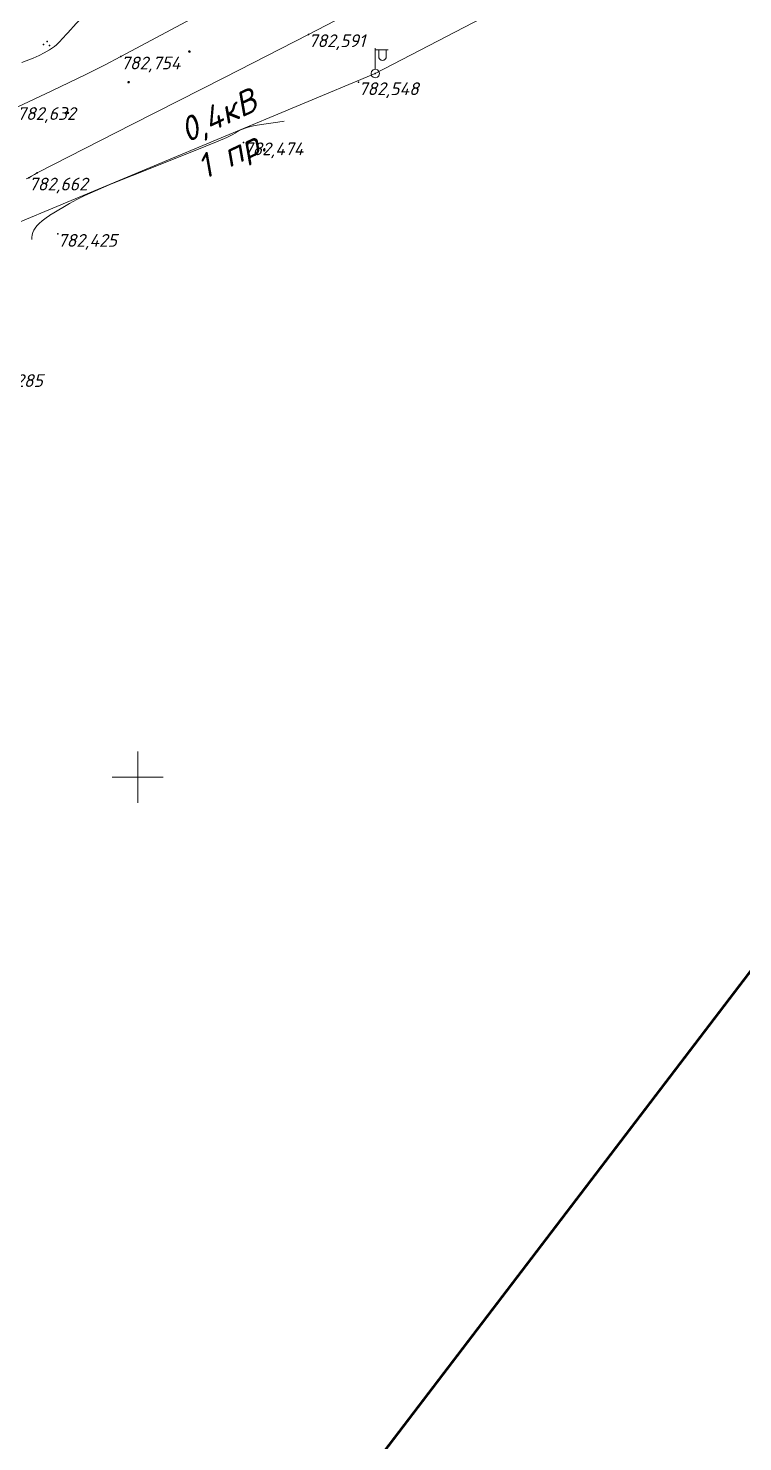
# Model space of a CAD drawing. Header units: metres. Extents: x 629572 to 645168, y 4785785 to 4790166.
# Drawn here: x 634387.1 to 634471.1, y 4788621.9 to 4788788.1 of the extents above; entities that cross this region are included whole.
import ezdxf

# ---------------------------------------------------------------- set-up
doc = ezdxf.new("R2010")
doc.units = ezdxf.units.M
for name, pattern in [('Сплошная', [0]), ('Сплошная_0_50', [0]), ('Штриховая 1.5-1.5', [3, 1.5, -1.5])]:
    doc.linetypes.add(name, pattern=pattern)
doc.layers.get('0').update_dxf_attribs({"linetype": 'CONTINUOUS'})
for name, color, linetype in [('Горизонтали', 7, 'CONTINUOUS'), ('Дороги с покрытием (край_ бровка)', 7, 'CONTINUOUS'), ('Дороги с покрытием (осевая линия)', 7, 'CONTINUOUS'), ('красная линия', 7, 'CONTINUOUS'), ('Нурсултан', 7, 'CONTINUOUS'), ('Проезжие части улиц и тротуаров (без бортового камня)', 7, 'CONTINUOUS'), ('Сетка координатная', 7, 'CONTINUOUS'), ('тест', 7, 'CONTINUOUS'), ('Фонарь электр._ на мет.столб', 7, 'CONTINUOUS')]:
    doc.layers.add(name, color=color, linetype=linetype)
doc.layers.add('ЛЭП в.напряж.', color=10, linetype='SIL_KAB_VYSVOLT', lineweight=13)
doc.layers.add('ЛЭП н.напряж.', color=10, linetype='SIL_KAB_NIZVOLT', lineweight=13)
doc.styles.add('ISOCPEUR', font='isocpeui.ttf')
doc.styles.get("Standard").update_dxf_attribs({"font": 'isocpeui.ttf'})
doc.linetypes.add('SIL_KAB_NIZVOLT', pattern='A,1,["<",Standard,S=1.6,R=0,X=-1,Y=-0.8],6,0,1,[">",Standard,S=1.6,R=0,X=-0.8,Y=-0.8],-2,8,-2', length=20)
doc.linetypes.add('SIL_KAB_VYSVOLT', pattern='A,1.5,["<<",Standard,S=1.6,R=0,X=-1.5,Y=-0.8],5,0,1.5,[">>",Standard,S=1.6,R=0,X=-2.14,Y=-0.8],-2,8,-2', length=20)

# ---------------------------------------------------------------- blocks, each defined once
blk = doc.blocks.new('34 - 110.1.1 фонарь на  метал.столб')
at = {"color": 7, "linetype": 'Continuous', "lineweight": 0, "flags": 128}
for points in [[(0, 0.5), (0, 3)], [(0, 2.8), (1.5, 2.8)], [(0.4, 2.8), (0.4, 2)], [(1.3, 2), (1.27, 1.83), (1.17, 1.68), (1.02, 1.58), (0.85, 1.55), (0.68, 1.58), (0.53, 1.68), (0.43, 1.83), (0.4, 2)], [(1.3, 2.8), (1.3, 2)]]:
    blk.add_lwpolyline(points, dxfattribs=at)
at = {"color": 7, "linetype": 'Continuous', "lineweight": 0, "true_color": 0xffffff, "flags": 128}
blk.add_lwpolyline([(1.3, 2.8), (0.4, 2.8), (0.4, 2), (0.46, 1.78), (0.62, 1.61), (0.85, 1.55), (1.07, 1.61), (1.24, 1.78), (1.3, 2), (1.3, 2.8)], close=True, dxfattribs=at)
at = {"color": 7, "linetype": 'Continuous', "lineweight": 0, "flags": 128}
blk.add_lwpolyline([(0, 0.5), (-0.25, 0.43), (-0.43, 0.25), (-0.5, 0), (-0.43, -0.25), (-0.25, -0.43), (0, -0.5), (0.25, -0.43), (0.43, -0.25), (0.5, 0), (0.43, 0.25), (0.25, 0.43), (0, 0.5)], close=True, dxfattribs=at)
at = {"color": 7, "style": 'ISOCPEUR', "flags": 1}
for tag in ['X', 'Имя объекта CREDO-III', 'Код объекта CREDO-III', 'Отметка', 'Y']:
    blk.add_attdef(tag, (0, 0), '', height=2.5, dxfattribs=at)
blk = doc.blocks.new('Крест')
at = {"color": 0, "linetype": 'Continuous', "lineweight": 0, "flags": 128}
for points in [[(0, -1), (0, 1)], [(-1, 0), (1, 0)]]:
    blk.add_lwpolyline(points, dxfattribs=at)

msp = doc.modelspace()

# ---------------------------------------------------------------- hatches: boundary and pattern name
at = {"layer": 'Дороги с покрытием (осевая линия)'}
for points in [[(634406.133, 4788785.474), (634406.007, 4788785.472), (634406.007, 4788785.472), (634406.003, 4788785.472), (634405.998, 4788785.472), (634405.995, 4788785.468), (634406.003, 4788785.462), (634405.995, 4788785.468), (634405.922, 4788785.372), (634405.916, 4788785.365), (634405.913, 4788785.361), (634405.914, 4788785.356), (634405.92, 4788785.357), (634405.924, 4788785.359), (634405.914, 4788785.356), (634405.925, 4788785.315), (634405.946, 4788785.23), (634405.955, 4788785.232), (634405.955, 4788785.232), (634405.948, 4788785.23), (634405.946, 4788785.23), (634405.947, 4788785.225), (634405.948, 4788785.224), (634405.951, 4788785.223), (634406.07, 4788785.169), (634406.074, 4788785.167), (634406.078, 4788785.169), (634406.144, 4788785.202), (634406.144, 4788785.202), (634406.195, 4788785.228), (634406.2, 4788785.234), (634406.221, 4788785.337), (634406.226, 4788785.362), (634406.227, 4788785.365), (634406.227, 4788785.367), (634406.224, 4788785.37), (634406.223, 4788785.369), (634406.217, 4788785.365), (634406.224, 4788785.37), (634406.185, 4788785.406), (634406.175, 4788785.414), (634406.175, 4788785.414), (634406.224, 4788785.37), (634406.141, 4788785.471), (634406.134, 4788785.464), (634406.134, 4788785.464), (634406.137, 4788785.467), (634406.141, 4788785.471)], [(634398.856, 4788781.868), (634398.853, 4788781.864), (634398.861, 4788781.858), (634398.861, 4788781.858), (634398.853, 4788781.864), (634398.78, 4788781.768), (634398.774, 4788781.761), (634398.772, 4788781.752), (634398.782, 4788781.711), (634398.803, 4788781.626), (634398.813, 4788781.628), (634398.805, 4788781.626), (634398.803, 4788781.626), (634398.805, 4788781.621), (634398.806, 4788781.62), (634398.809, 4788781.619), (634398.927, 4788781.565), (634398.932, 4788781.574), (634398.936, 4788781.565), (634399.052, 4788781.624), (634399.048, 4788781.633), (634399.052, 4788781.624), (634399.057, 4788781.631), (634399.079, 4788781.733), (634399.084, 4788781.758), (634399.085, 4788781.761), (634399.085, 4788781.763), (634399.082, 4788781.766), (634399.08, 4788781.765), (634399.079, 4788781.764), (634399.082, 4788781.766), (634398.999, 4788781.867), (634398.996, 4788781.87), (634398.991, 4788781.87), (634398.861, 4788781.868)], [(634391.713, 4788778.266), (634391.71, 4788778.262), (634391.637, 4788778.166), (634391.631, 4788778.159), (634391.628, 4788778.155), (634391.629, 4788778.15), (634391.635, 4788778.151), (634391.639, 4788778.152), (634391.639, 4788778.152), (634391.629, 4788778.15), (634391.639, 4788778.109), (634391.66, 4788778.024), (634391.662, 4788778.019), (634391.663, 4788778.018), (634391.666, 4788778.017), (634391.784, 4788777.963), (634391.788, 4788777.972), (634391.793, 4788777.963), (634391.909, 4788778.021), (634391.914, 4788778.028), (634391.905, 4788778.03), (634391.914, 4788778.028), (634391.936, 4788778.131), (634391.941, 4788778.156), (634391.942, 4788778.159), (634391.942, 4788778.16), (634391.939, 4788778.164), (634391.856, 4788778.264), (634391.848, 4788778.268), (634391.848, 4788778.258), (634391.848, 4788778.258), (634391.848, 4788778.268), (634391.839, 4788778.266), (634391.783, 4788778.257), (634391.783, 4788778.257), (634391.848, 4788778.268), (634391.718, 4788778.266)]]:
    msp.add_hatch(color=7, dxfattribs=at).paths.add_polyline_path(points)

# ---------------------------------------------------------------- linework, layer by layer
at = {"layer": 'Горизонтали', "color": 34, "linetype": 'Сплошная', "lineweight": 0, "true_color": 0xa55200, "elevation": 782.5, "flags": 128}
msp.add_lwpolyline([(634387.543, 4788763.228), (634387.559, 4788763.45), (634387.596, 4788763.77), (634387.669, 4788764.054), (634387.782, 4788764.323), (634387.936, 4788764.574), (634388.148, 4788764.833), (634388.432, 4788765.115), (634388.784, 4788765.417), (634389.223, 4788765.757), (634389.645, 4788766.058), (634389.654, 4788766.064), (634389.674, 4788766.077), (634390.147, 4788766.363), (634391.794, 4788767.332), (634391.993, 4788767.449), (634391.994, 4788767.45), (634392.855, 4788767.935), (634393.793, 4788768.402), (634395.044, 4788768.967), (634396.645, 4788769.647), (634399.399, 4788770.766), (634403.814, 4788772.521), (634407.989, 4788774.183), (634409.449, 4788774.782), (634410.468, 4788775.223), (634411.101, 4788775.527), (634411.539, 4788775.787), (634411.541, 4788775.788), (634411.938, 4788776.031), (634412.308, 4788776.21), (634412.74, 4788776.368), (634413.245, 4788776.507), (634413.82, 4788776.63), (634414.54, 4788776.757), (634416.449, 4788777.03), (634417.201, 4788777.129)], dxfattribs=at)
at = {"layer": 'Дороги с покрытием (край_ бровка)', "color": 251, "linetype": 'Сплошная', "lineweight": 0, "true_color": 0x636466, "flags": 128}
for points in [[(634386.366, 4788784.04), (634386.366, 4788784.04), (634387.714, 4788784.562), (634388.407, 4788784.864), (634389.009, 4788785.16), (634389.641, 4788785.523), (634390.2, 4788785.909), (634390.453, 4788786.121), (634390.757, 4788786.417), (634391.642, 4788787.378), (634391.776, 4788787.528), (634392.782, 4788788.638), (634393.566, 4788789.442), (634394.154, 4788789.99), (634394.707, 4788790.45), (634395.232, 4788790.828), (634395.732, 4788791.126), (634396.336, 4788791.414), (634397.219, 4788791.786), (634400.076, 4788792.883), (634401.622, 4788793.458), (634404.653, 4788794.59), (634406.926, 4788795.46), (634408.948, 4788796.262), (634410.722, 4788797), (634412.281, 4788797.686), (634413.638, 4788798.327), (634415.067, 4788799.045), (634416.65, 4788799.869), (634420.314, 4788801.851), (634423.988, 4788803.908), (634428.363, 4788806.41), (634437.099, 4788811.485), (634437.099, 4788811.485)], [(634385.811, 4788778.786), (634385.811, 4788778.786), (634389.911, 4788780.71), (634393.989, 4788782.678), (634396.079, 4788783.726), (634398.022, 4788784.733), (634406.918, 4788789.501), (634423.153, 4788798.253), (634443.058, 4788808.997), (634443.058, 4788808.997)], [(634388.179, 4788771.077), (634388.179, 4788771.077), (634399.401, 4788776.778), (634410.178, 4788782.271), (634420.063, 4788787.349), (634429.341, 4788792.175), (634438.601, 4788797.036), (634447.851, 4788801.916)]]:
    msp.add_lwpolyline(points, dxfattribs=at)
at = {"layer": 'красная линия', "color": 1, "linetype": 'Сплошная_0_50', "lineweight": 0, "true_color": 0xff0000, "const_width": 0.3, "elevation": 794.579, "flags": 128}
msp.add_lwpolyline([(635401.641, 4788148.595), (634957.655, 4788205.711), (634868.946, 4788233.682), (634603.956, 4788290.084), (634469.438, 4788276.801), (634466.442, 4788288.998), (634455.452, 4788300.111), (634423.85, 4788288.187), (634367.861, 4788295.693), (634267.843, 4788409.4), (634475.845, 4788682.207), (634474.555, 4788790.795), (634449.85, 4788818.401), (634024.042, 4788644.6), (633889.34, 4788556.209), (633827.944, 4788529.992), (633792.752, 4788543.316), (633784.34, 4788495.79), (633741.538, 4788462.098), (633741.25, 4788461.815), (633707.246, 4788430.797), (633615.343, 4788446.001), (633603.65, 4788448.117), (633593.847, 4788448.295), (633403.135, 4788458.998), (633383.735, 4788456.919), (632950.737, 4788523.705), (632422.446, 4788608.882), (631759.541, 4788723.01), (631749.061, 4788727.901), (631729.34, 4788731.902), (631702.953, 4788733.892), (631676.149, 4788739.917), (631633.151, 4788748.593), (631552.757, 4788764.604), (631505.748, 4788774.005), (631486.053, 4788777.916), (631418.334, 4788781.792), (630663.641, 4788895.085)], dxfattribs=at)
at = {"layer": 'ЛЭП н.напряж.', "lineweight": 13}
msp.add_lwpolyline([(634444.653, 4788791.502), (634427.915, 4788782.739), (634348.548, 4788749.575), (634319.296, 4788735.257), (634290.369, 4788718.849), (634263.019, 4788701.834), (634236.733, 4788684.807), (634210.424, 4788667.031)], dxfattribs=at)
at = {"layer": 'Нурсултан', "color": 7}
for p in [(634388.911, 4788786.167, -3.902), (634389.336, 4788786.489, -4.66), (634389.631, 4788786.02, -3.797), (634420.063, 4788787.349, -4.086), (634398.022, 4788784.733, -3.923), (634427.915, 4788782.739, -4.101), (634425.945, 4788781.707, -4.129), (634412.433, 4788774.633, -4.203), (634388.179, 4788771.077, -4.016), (634387.196, 4788770.495, -4.015), (634390.595, 4788763.873, -4.252)]:
    msp.add_point(p, dxfattribs=at)
at = {"layer": 'Проезжие части улиц и тротуаров (без бортового камня)', "linetype": 'Штриховая 1.5-1.5', "lineweight": 0, "flags": 128}
msp.add_lwpolyline([(634243.833, 4788312.093), (634242.495, 4788312.738), (634241.807, 4788313.102), (634241.211, 4788313.453), (634240.588, 4788313.872), (634240.038, 4788314.306), (634239.439, 4788314.869), (634238.61, 4788315.731), (634236.952, 4788317.545), (634236.784, 4788317.73), (634234.953, 4788319.723), (634233.167, 4788321.565), (634232.983, 4788321.751), (634231.301, 4788323.477), (634230.323, 4788324.51), (634229.482, 4788325.432), (634226.817, 4788328.495), (634223.331, 4788332.574), (634220.527, 4788335.908), (634218.588, 4788338.301), (634216.687, 4788340.725), (634214.813, 4788343.17), (634212.328, 4788346.455), (634209.335, 4788350.464), (634207.933, 4788352.381), (634206.937, 4788353.785), (634206.108, 4788355.014), (634205.232, 4788356.373), (634203.608, 4788359.016), (634202.104, 4788361.553), (634200.633, 4788364.131), (634199.204, 4788366.734), (634198.587, 4788367.873), (634198.001, 4788368.953), (634196.867, 4788371.078), (634196.13, 4788372.478), (634195.745, 4788373.21), (634194.975, 4788374.656), (634194.457, 4788375.508), (634194.292, 4788375.762), (634193.917, 4788376.346), (634193.644, 4788376.803), (634193.428, 4788377.213), (634191.938, 4788380.418), (634191.319, 4788381.76), (634189.542, 4788385.607), (634188.035, 4788388.818), (634187.795, 4788389.22), (634187.467, 4788389.657), (634187.069, 4788390.123), (634186.799, 4788390.436), (634186.453, 4788390.872), (634186.197, 4788391.257), (634185.011, 4788393.368), (634183.037, 4788396.97), (634181.104, 4788400.593), (634178.902, 4788404.893), (634176.073, 4788410.499), (634173.372, 4788415.906), (634170.992, 4788420.783), (634170.061, 4788422.716), (634168.635, 4788425.672), (634166.324, 4788430.374), (634165.193, 4788432.598), (634163.759, 4788435.366), (634161.811, 4788439.087), (634161.155, 4788440.338), (634159.303, 4788443.91), (634158.078, 4788446.421), (634156.892, 4788448.952), (634155.848, 4788451.234), (634154.92, 4788453.308), (634154.016, 4788455.393), (634153.138, 4788457.488), (634151.711, 4788461.008), (634149.849, 4788465.655), (634148.589, 4788468.86), (634148.003, 4788470.509), (634147.467, 4788472.176), (634146.967, 4788473.823), (634146.488, 4788475.45), (634146.036, 4788477.085), (634145.632, 4788478.732), (634145.227, 4788480.67), (634144.795, 4788482.952), (634144.393, 4788485.239), (634144.109, 4788486.831), (634143.99, 4788487.49), (634143.765, 4788488.778), (634143.6, 4788489.834), (634143.444, 4788491.073), (634143.349, 4788492.191), (634143.268, 4788493.982), (634143.164, 4788497.015), (634142.957, 4788504.486), (634142.83, 4788511.109), (634142.788, 4788516.146), (634142.79, 4788518.801), (634142.816, 4788521.183), (634142.88, 4788523.783), (634142.982, 4788526.214), (634143.156, 4788528.906), (634143.445, 4788532.483), (634144.073, 4788539.26), (634144.353, 4788542.109), (634144.497, 4788543.57), (634144.516, 4788543.772), (634144.7, 4788545.657), (634144.935, 4788547.74), (634145.079, 4788548.814), (634145.234, 4788549.813), (634145.783, 4788552.854), (634146.559, 4788556.859), (634147.286, 4788560.346), (634147.373, 4788560.734), (634147.905, 4788563.083), (634148.255, 4788564.53), (634148.589, 4788565.805), (634148.991, 4788567.199), (634149.408, 4788568.484), (634150.145, 4788570.542), (634151.381, 4788573.901), (634154.493, 4788582.191), (634156.079, 4788586.328), (634157.27, 4788589.355), (634158.347, 4788591.989), (634159.536, 4788594.808), (634160.705, 4788597.512), (634161.904, 4788600.221), (634163.026, 4788602.701), (634164.08, 4788604.974), (634165.074, 4788607.053), (634166.117, 4788609.168), (634167.159, 4788611.22), (634168.252, 4788613.315), (634169.333, 4788615.34), (634170.467, 4788617.419), (634170.884, 4788618.175), (634172.733, 4788621.514), (634173.968, 4788623.684), (634175.088, 4788625.58), (634176.369, 4788627.647), (634177.612, 4788629.531), (634178.992, 4788631.478), (634180.805, 4788633.903), (634184.411, 4788638.564), (634184.661, 4788638.884), (634186.898, 4788641.765), (634188.509, 4788643.872), (634192.394, 4788649.093), (634192.697, 4788649.504), (634196.33, 4788654.4), (634198.189, 4788656.843), (634199.603, 4788658.623), (634200.081, 4788659.206), (634202.332, 4788661.922), (634203.83, 4788663.642), (634205.195, 4788665.11), (634205.99, 4788665.91), (634206.771, 4788666.655), (634207.544, 4788667.35), (634208.312, 4788667.998), (634209.134, 4788668.641), (634210.118, 4788669.362), (634211.272, 4788670.168), (634212.612, 4788671.069), (634214.889, 4788672.548), (634217.987, 4788674.51), (634218.552, 4788674.865), (634221.229, 4788676.554), (634223.001, 4788677.695), (634227.37, 4788680.52), (634228.593, 4788681.304), (634231.748, 4788683.331), (634236.103, 4788686.177), (634238.067, 4788687.502), (634240.502, 4788689.183), (634241.85, 4788690.122), (634244.953, 4788692.274), (634247.309, 4788693.875), (634249.33, 4788695.201), (634251.333, 4788696.457), (634253.686, 4788697.874), (634256.327, 4788699.427), (634258.095, 4788700.464), (634260.489, 4788701.891), (634262.469, 4788703.11), (634267.36, 4788706.24), (634272.691, 4788709.725), (634277.428, 4788712.867), (634279.239, 4788714.103), (634281.477, 4788715.678), (634282.399, 4788716.335), (634285.501, 4788718.527), (634287.669, 4788720.002), (634289.605, 4788721.248), (634291.749, 4788722.549), (634294.377, 4788724.081), (634296.804, 4788725.461), (634299.732, 4788727.1), (634302.401, 4788728.582), (634304.766, 4788729.895), (634309.346, 4788732.424), (634313.946, 4788734.918), (634318.566, 4788737.374), (634324.214, 4788740.304), (634330.613, 4788743.58), (634335.78, 4788746.212), (634335.838, 4788746.241), (634339.925, 4788748.306), (634344.019, 4788750.356), (634344.655, 4788750.674), (634347.861, 4788752.278), (634351.392, 4788754.075), (634351.479, 4788754.119), (634355.098, 4788755.959), (634357.017, 4788756.905), (634358.75, 4788757.728), (634360.601, 4788758.568), (634363.012, 4788759.626), (634366.139, 4788760.974), (634367.967, 4788761.761), (634372.91, 4788763.925), (634378.626, 4788766.53), (634384.384, 4788769.189), (634387.196, 4788770.495), (634387.533, 4788770.671), (634387.859, 4788770.869), (634388.179, 4788771.077)], dxfattribs=at)
at = {"layer": 'тест', "color": 7}
for p in [(634388.911, 4788786.167, 782.775), (634389.336, 4788786.489, 782.017), (634389.631, 4788786.02, 782.88), (634388.179, 4788771.077, 782.661), (634387.196, 4788770.495, 782.662), (634390.595, 4788763.873, 782.425)]:
    msp.add_point(p, dxfattribs=at)

# ---------------------------------------------------------------- block references
at = {"layer": 'Сетка координатная', "color": 136, "linetype": 'Continuous', "true_color": 0x008080, "xscale": 3, "yscale": 3}
msp.add_blockref('Крест', (634400, 4788700), dxfattribs=at)
at = {"layer": 'Фонарь электр._ на мет.столб', "color": 7, "linetype": 'Continuous'}
msp.add_blockref('34 - 110.1.1 фонарь на  метал.столб', (634427.915, 4788782.739, 795.239), dxfattribs=at)

# ---------------------------------------------------------------- texts
at = {"layer": 'ЛЭП в.напряж.', "color": 1, "insert": (634408.117, 4788769.54), "char_height": 2.8505, "attachment_point": 7, "rotation": 25.00274, "style": 'ISOCPEUR'}
msp.add_mtext('0,4кВ\\P1 пр.', dxfattribs=at)
at = {"layer": 'Нурсултан', "color": 251, "char_height": 1.5, "attachment_point": 1, "style": 'ISOCPEUR'}
for s, insert in [('782,591', (634420.063, 4788787.349, -4.086)), ('782,754', (634398.022, 4788784.733, -3.923)), ('782,548', (634425.945, 4788781.707, -4.129)), ('782,632', (634385.811, 4788778.786, -4.045)), ('782,474', (634412.433, 4788774.633, -4.203)), ('782,662', (634387.196, 4788770.495, -4.015)), ('782,425', (634390.595, 4788763.873, -4.252)), ('782,285', (634381.879, 4788747.387, -4.392))]:
    msp.add_mtext(s, dxfattribs=dict(at, insert=insert))

doc.saveas('drawing.dxf')
